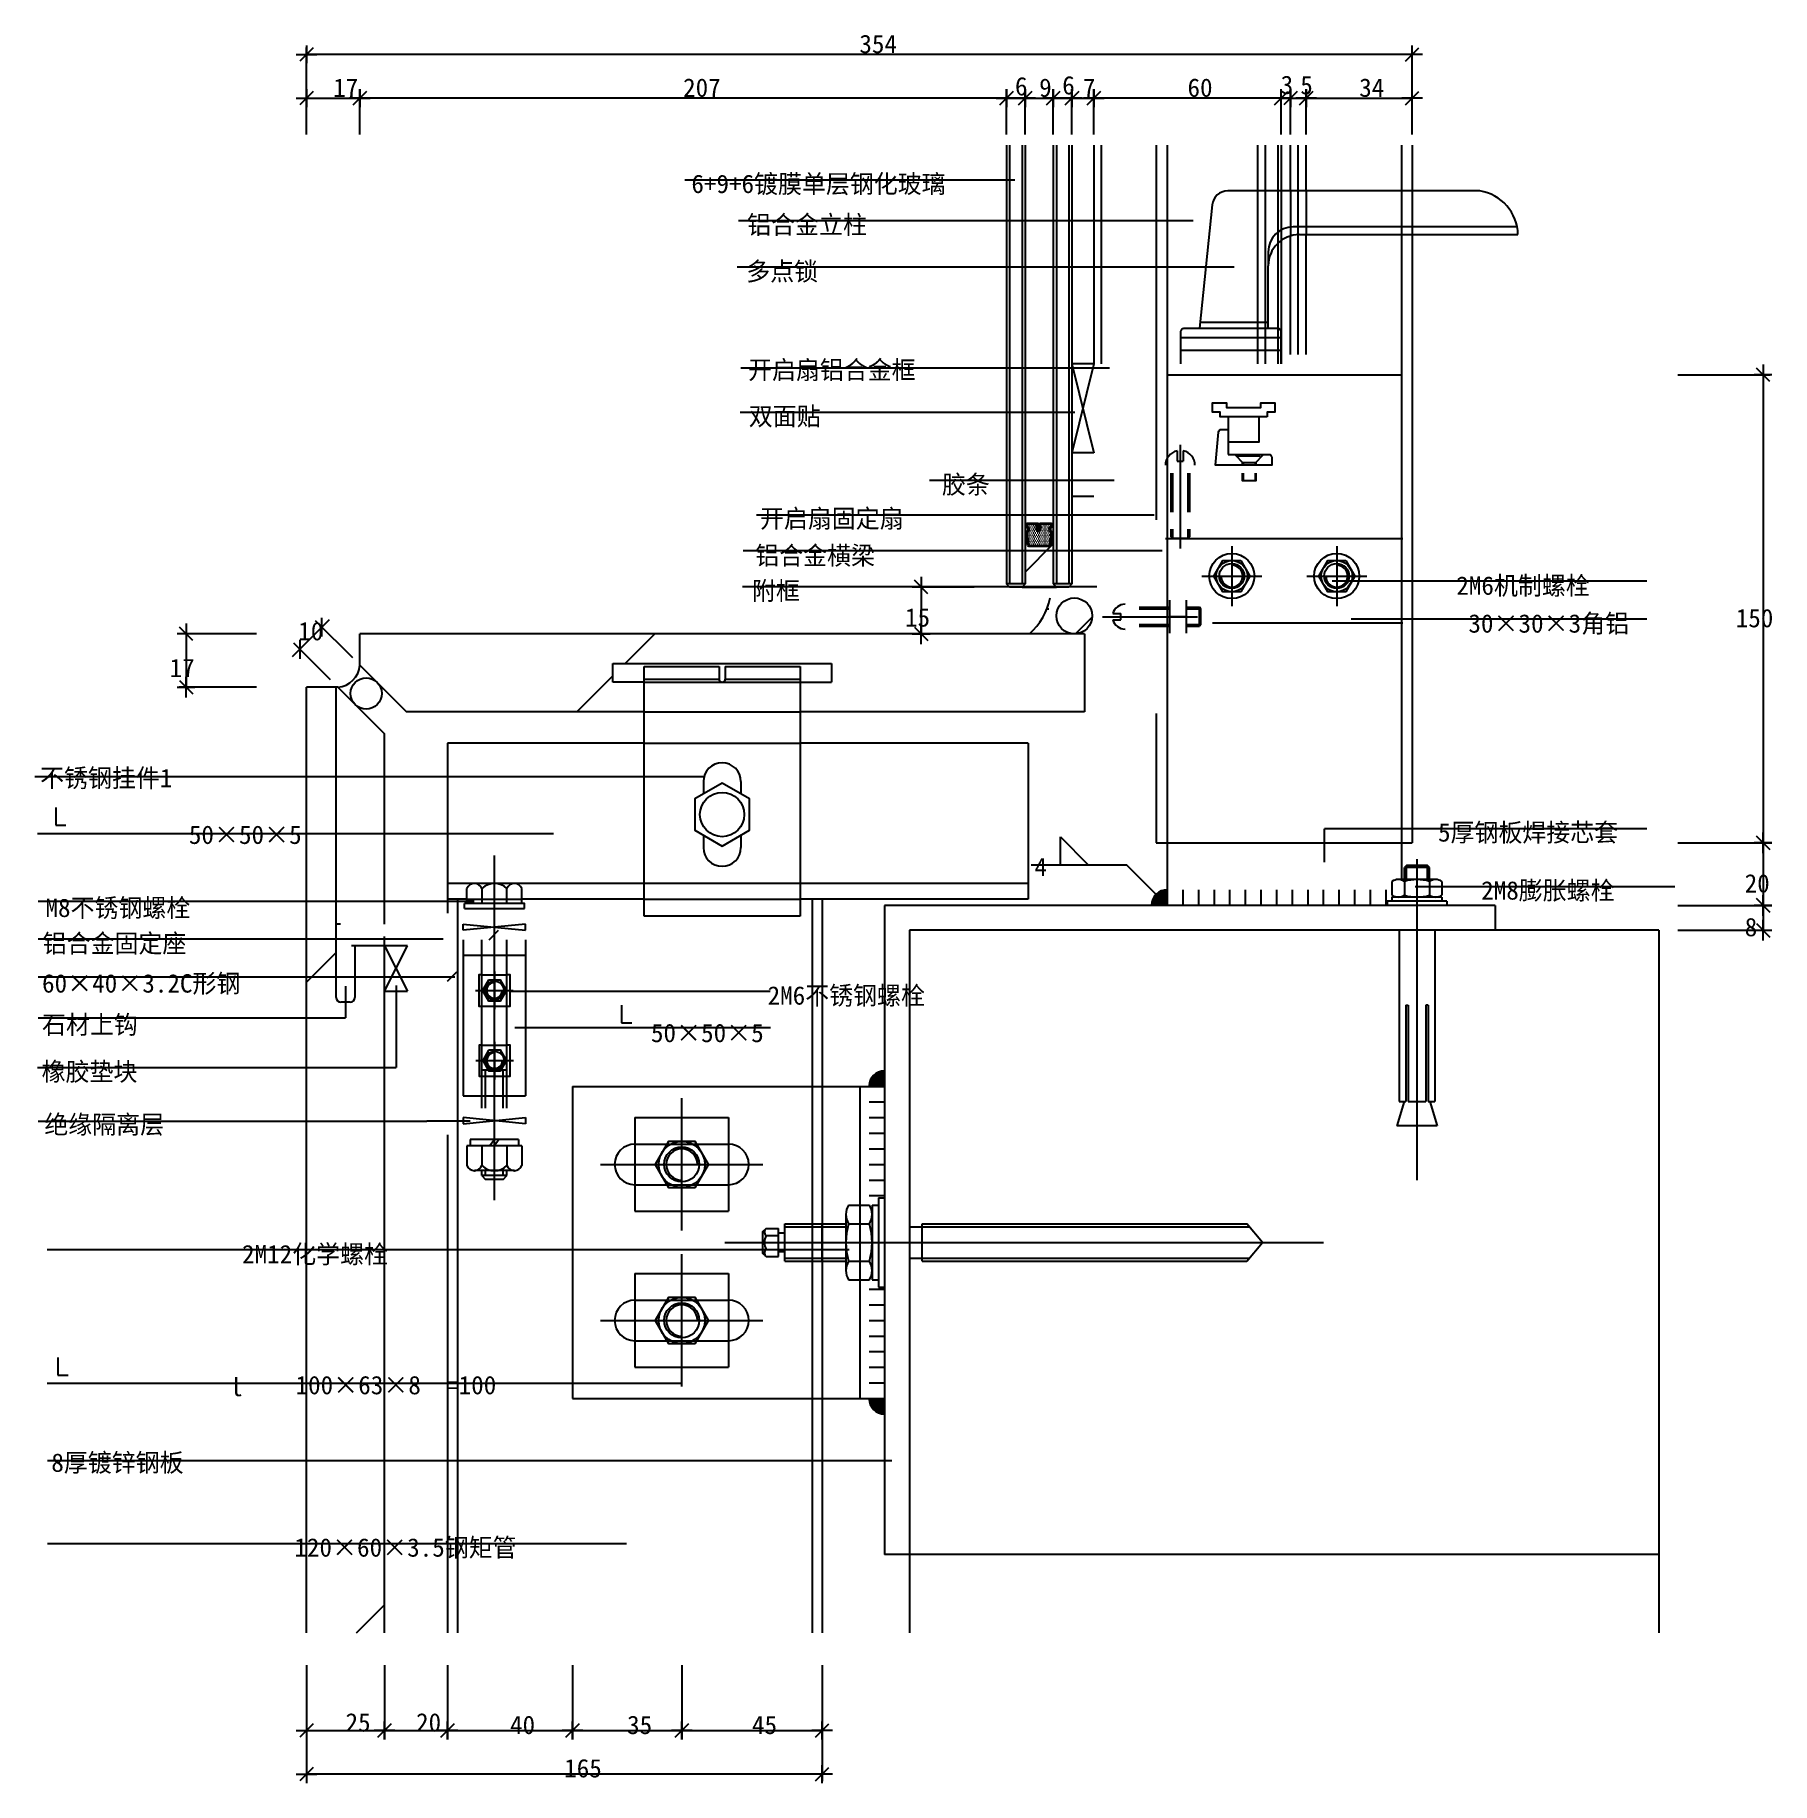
# Model space of a CAD drawing. Header units: metres. Extents: x 9247 to 9803, y 3464 to 4025.
import ezdxf

# ---------------------------------------------------------------- set-up
doc = ezdxf.new("R2010")
doc.units = ezdxf.units.M
for name, color, linetype in [('ASHADE', 1, 'Continuous'), ('图层1', 252, 'Continuous'), ('外形', 3, 'Continuous'), ('文字标注1', 4, 'Continuous'), ('轴线', 6, 'Continuous')]:
    doc.layers.add(name, color=color, linetype=linetype)
pattern_1 = [(45, (0, 0), (-112.2532, 112.2532), [])]
pattern_2 = [(45, (0, 0), (-22.45064, 22.45064), [])]

# ---------------------------------------------------------------- blocks, each defined once
blk = doc.blocks.new('_ArchTick')
for p, q in [((0.77, 0), (-0.77, 0)), ((0, -0.66), (0, 0.66))]:
    blk.add_line(p, q)
at = {"color": 0, "linetype": 'ByBlock'}
blk.add_lwpolyline([(-0.5, -0.5), (0.5, 0.5)], dxfattribs=at)

msp = doc.modelspace()

# ---------------------------------------------------------------- hatches: boundary and pattern name
at = {"layer": '图层1'}
h = msp.add_hatch(dxfattribs=at)
h.set_pattern_fill('ANSI37,_O', scale=10)
h.set_pattern_definition(pattern_2)
h.paths.add_polyline_path([(9651.41, 3916.11), (9648.86, 3918.66), (9646.11, 3918.66), (9646.11, 3914.46), (9644.71, 3914.46), (9644.71, 3915.96), (9641.11, 3915.96), (9641.11, 3909.36), (9644.71, 3909.36), (9644.71, 3910.86), (9646.11, 3910.86), (9646.11, 3906.66), (9648.86, 3906.66), (9651.41, 3909.2)])
h = msp.add_hatch(dxfattribs=at)
h.set_pattern_fill('ANSI31', scale=15)
h.paths.add_polyline_path([(9585.91, 3890.66), (9578.91, 3890.66), (9578.91, 3876.66), (9585.91, 3876.66)])
h = msp.add_hatch(dxfattribs=at)
h.set_pattern_fill('ANSI37,_O', scale=10)
h.set_pattern_definition(pattern_2)
h.paths.add_polyline_path([(9598.91, 3885.11), (9596.36, 3887.66), (9593.61, 3887.66), (9593.61, 3883.46), (9592.21, 3883.46), (9592.21, 3884.96), (9588.61, 3884.96), (9588.61, 3878.36), (9592.21, 3878.36), (9592.21, 3879.86), (9593.61, 3879.86), (9593.61, 3875.66), (9596.36, 3875.66), (9598.91, 3878.2)])
h = msp.add_hatch(dxfattribs=at)
h.set_pattern_fill('DOTS', scale=0.38)
h.paths.add_polyline_path([(9568.83, 3866.08), (9568.83, 3867.76), (9572.02, 3867.76, -0.41), (9572.39, 3867.38), (9572.39, 3867.21, 0.71), (9572.39, 3865.08), (9572.39, 3864.19), (9571.73, 3861.01), (9565.09, 3861.02), (9564.44, 3864.2), (9564.44, 3865.09, 0.71), (9564.44, 3867.22), (9564.44, 3867.39, -0.41), (9564.82, 3867.77), (9568.01, 3867.76), (9568, 3865.89, -0.2), (9567.93, 3866.08), (9567.93, 3867.61), (9567.56, 3867.61), (9567.55, 3866.08, 1)])
h = msp.add_hatch(dxfattribs=at)
h.set_pattern_fill('ANSI31', scale=12)
h.paths.add_polyline_path([(9571.73, 3860.63, 0.36), (9572.1, 3860.93), (9572.76, 3864.16), (9572.91, 3864.16), (9572.9, 3848.63), (9574.39, 3847.13), (9562.39, 3847.15), (9563.9, 3848.64), (9563.91, 3864.17), (9564.06, 3864.17), (9564.73, 3860.94, 0.36), (9565.09, 3860.64)])
h = msp.add_hatch(dxfattribs=at)
h.set_pattern_fill('AR-SAND')
h.paths.add_polyline_path([(9579.66, 3844.16), (9571.91, 3844.16, -0.17), (9565.25, 3832.66), (9573.91, 3832.66), (9577.91, 3832.66), (9579.66, 3832.66, -0.41), (9573.91, 3838.41, -0.41)])
h = msp.add_hatch(dxfattribs=at)
h.set_pattern_fill('ANSI37', scale=20)
h.paths.add_polyline_path([(9585.41, 3838.41, 1), (9573.91, 3838.41, 1)])
h = msp.add_hatch(dxfattribs=at)
h.set_pattern_fill('ANSI33,_O', scale=50)
h.set_pattern_definition(pattern_1)
h.paths.add_polyline_path([(9350.79, 3832.66), (9350.79, 3822.66), (9365.79, 3807.66), (9441.85, 3807.66), (9441.85, 3817.16), (9431.85, 3817.16), (9431.85, 3823.16), (9501.85, 3823.16), (9501.85, 3817.16), (9491.85, 3817.16), (9491.85, 3807.66), (9582.91, 3807.66), (9582.91, 3832.66)])
h = msp.add_hatch(dxfattribs=at)
h.set_pattern_fill('AR-SAND', scale=0.5)
h.paths.add_polyline_path([(9349.29, 3810.02, -0.2), (9347.82, 3813.56, -0.67), (9356.36, 3817.09), (9350.79, 3822.66, -0.37), (9343.72, 3815.58)])
h = msp.add_hatch(dxfattribs=at)
h.set_pattern_fill('ANSI33,_O', scale=50)
h.set_pattern_definition(pattern_1)
h.paths.add_polyline_path([(9343.22, 3815.58), (9333.72, 3815.58), (9333.72, 3786.93), (9343.22, 3786.93)])
h.paths.add_polyline_path([(9343.22, 3786.93), (9333.72, 3786.93), (9333.72, 3768.7), (9343.22, 3768.7)])
h.paths.add_polyline_path([(9343.22, 3768.7), (9333.72, 3768.7), (9333.72, 3746.99), (9343.22, 3746.99)])
h.paths.add_polyline_path([(9343.22, 3746.99), (9333.72, 3746.99), (9333.72, 3734.92), (9343.22, 3734.92)])
h.paths.add_polyline_path([(9343.22, 3734.92), (9333.72, 3734.92), (9333.72, 3722.81), (9343.22, 3722.81)])
h.paths.add_polyline_path([(9343.22, 3722.81), (9333.72, 3722.81), (9333.72, 3709.59), (9346.23, 3709.59), (9346.23, 3714.66), (9344.72, 3714.66, -0.41), (9343.22, 3716.16)])
h.paths.add_polyline_path([(9346.23, 3709.59), (9333.72, 3709.59), (9333.72, 3693.73), (9358.72, 3693.73), (9358.72, 3722.81), (9349.22, 3722.81), (9349.22, 3716.16, -0.41), (9347.72, 3714.66), (9346.23, 3714.66)])
h.paths.add_polyline_path([(9358.72, 3732.66), (9349.22, 3732.66), (9349.22, 3722.81), (9358.72, 3722.81)])
h.paths.add_polyline_path([(9358.72, 3676.51), (9358.72, 3693.73), (9333.72, 3693.73), (9333.72, 3676.51)])
h.paths.add_polyline_path([(9358.72, 3676.51), (9333.72, 3676.51), (9333.72, 3635.36), (9358.72, 3635.36)])
h.paths.add_polyline_path([(9333.72, 3635.36), (9333.72, 3592.52), (9358.72, 3592.52), (9358.72, 3635.36)])
h.paths.add_polyline_path([(9333.72, 3567.66), (9358.72, 3567.66), (9358.72, 3592.52), (9333.72, 3592.52)])
h.paths.add_polyline_path([(9333.72, 3541.17), (9358.72, 3541.17), (9358.72, 3567.66), (9333.72, 3567.66)])
h.paths.add_polyline_path([(9333.72, 3541.17), (9333.72, 3512.58), (9358.72, 3512.58), (9358.72, 3541.17)])
h = msp.add_hatch(dxfattribs=at)
h.set_pattern_fill('ANSI37', scale=20)
h.paths.add_polyline_path([(9357.82, 3813.56, 1), (9347.82, 3813.56, 1)])
h = msp.add_hatch(dxfattribs=at)
h.set_pattern_fill('SOLID')
h.paths.add_polyline_path([(9609.41, 3750.66, 0.41), (9604.41, 3745.66), (9609.41, 3745.66)])
h = msp.add_hatch(dxfattribs=at)
h.set_pattern_fill('AR-SAND')
h.paths.add_polyline_path([(9344.11, 3739.16, -0.41), (9344.61, 3739.66), (9343.22, 3739.66), (9343.22, 3716.16, 0.41), (9344.72, 3714.66), (9347.72, 3714.66, 0.41), (9349.22, 3716.16), (9349.22, 3732.66), (9348.11, 3732.66), (9348.11, 3720.98, -0.6), (9346.86, 3718.66), (9345.36, 3718.66, -0.6), (9344.11, 3720.98)])
h = msp.add_hatch(dxfattribs=at)
h.set_pattern_fill('ANSI31', scale=20)
h.paths.add_polyline_path([(9403.91, 3734.66, -0.41), (9405.91, 3732.66), (9405.91, 3727.66), (9408.91, 3727.66), (9408.91, 3732.66, 0.41), (9403.91, 3737.66), (9393.91, 3737.66), (9393.91, 3734.66)])
h.paths.add_polyline_path([(9383.91, 3737.66, 0.41), (9378.91, 3732.66), (9378.91, 3682.66, 0.41), (9383.91, 3677.66), (9393.91, 3677.66), (9393.91, 3680.66), (9383.91, 3680.66, -0.41), (9381.91, 3682.66), (9381.91, 3732.66, -0.41), (9383.91, 3734.66), (9393.91, 3734.66), (9393.91, 3737.66)])
h.paths.add_polyline_path([(9403.91, 3677.66, 0.41), (9408.91, 3682.66), (9408.91, 3687.66), (9405.91, 3687.66), (9405.91, 3682.66, -0.41), (9403.91, 3680.66), (9393.91, 3680.66), (9393.91, 3677.66)])
h = msp.add_hatch(dxfattribs=at)
h.set_pattern_fill('AR-CONC', scale=10)
h.paths.add_polyline_path([(9634.91, 3643.66), (9639.91, 3637.66), (9634.91, 3631.66), (9530.91, 3631.66), (9530.91, 3632.66), (9526.91, 3632.66), (9526.91, 3537.66), (9766.91, 3537.66), (9766.91, 3737.66), (9695.12, 3737.66), (9695.12, 3682.83), (9693.53, 3682.83), (9695.88, 3675.01), (9682.93, 3675.01), (9685.28, 3682.83), (9683.69, 3682.83), (9683.69, 3737.66), (9526.91, 3737.66), (9526.91, 3642.66), (9530.91, 3642.66), (9530.91, 3643.66)])
h = msp.add_hatch(dxfattribs=at)
h.set_pattern_fill('ANSI31', scale=250)
h.paths.add_polyline_path([(9683.69, 3737.66), (9526.91, 3737.66), (9526.91, 3642.66), (9530.91, 3642.66), (9530.91, 3643.66), (9634.91, 3643.66), (9639.91, 3637.66), (9634.91, 3631.66), (9530.91, 3631.66), (9530.91, 3632.66), (9526.91, 3632.66), (9526.91, 3537.66), (9766.91, 3537.66), (9766.91, 3737.66), (9695.12, 3737.66), (9695.12, 3682.83), (9693.53, 3682.83), (9695.88, 3675.01), (9682.93, 3675.01), (9685.28, 3682.83), (9683.69, 3682.83)])
h.paths.add_polyline_path([(9766.91, 3537.66), (9526.91, 3537.66), (9526.91, 3512.58), (9766.91, 3512.58)])
h = msp.add_hatch(dxfattribs=at)
h.set_pattern_fill('SOLID')
h.paths.add_polyline_path([(9518.91, 3692.66, 0.41), (9513.91, 3687.66), (9518.91, 3687.66)])
h = msp.add_hatch(dxfattribs=at)
h.set_pattern_fill('SOLID')
h.paths.add_polyline_path([(9518.91, 3582.66, -0.41), (9513.91, 3587.66), (9518.91, 3587.66)])

# ---------------------------------------------------------------- linework, layer by layer
for p, q in [((9333.72, 3992.64), (9333.72, 4020.55)), ((9687.91, 4018.3), (9333.72, 4018.3)), ((9687.91, 3992.64), (9687.91, 4020.55)), ((9333.72, 3992.64), (9333.72, 4006.55)), ((9350.79, 3992.64), (9350.79, 4006.55)), ((9350.79, 3992.64), (9350.79, 4006.55)), ((9557.91, 3992.64), (9557.91, 4006.55)), ((9557.91, 3992.64), (9557.91, 4006.55)), ((9563.91, 3992.64), (9563.91, 4006.55)), ((9563.91, 3992.64), (9563.91, 4006.55)), ((9572.91, 3992.64), (9572.91, 4006.55)), ((9572.91, 3992.64), (9572.91, 4006.55)), ((9578.91, 3992.64), (9578.91, 4006.55)), ((9578.91, 3992.64), (9578.91, 4006.55)), ((9585.91, 3992.64), (9585.91, 4006.55)), ((9585.91, 3992.64), (9585.91, 4006.55)), ((9645.91, 3992.64), (9645.91, 4006.55)), ((9645.91, 3992.64), (9645.91, 4006.55)), ((9648.91, 3992.64), (9648.91, 4006.55)), ((9648.91, 3992.64), (9648.91, 4006.55)), ((9653.91, 3992.64), (9653.91, 4006.55)), ((9653.91, 3992.64), (9653.91, 4006.55)), ((9687.91, 3992.64), (9687.91, 4006.55)), ((9333.72, 4004.3), (9350.79, 4004.3)), ((9557.91, 4004.3), (9350.79, 4004.3)), ((9557.91, 4004.3), (9563.91, 4004.3)), ((9563.91, 4004.3), (9572.91, 4004.3)), ((9572.91, 4004.3), (9578.91, 4004.3)), ((9578.91, 4004.3), (9585.91, 4004.3)), ((9645.91, 4004.3), (9585.91, 4004.3)), ((9645.91, 4004.3), (9643.66, 4004.3)), ((9645.91, 4004.3), (9648.91, 4004.3)), ((9648.91, 4004.3), (9653.91, 4004.3)), ((9648.91, 4004.3), (9651.16, 4004.3)), ((9653.91, 4004.3), (9687.91, 4004.3)), ((9558.91, 3989.2), (9558.91, 3848.66)), ((9562.91, 3989.2), (9562.91, 3848.66)), ((9573.91, 3989.2), (9573.91, 3848.66)), ((9577.91, 3989.2), (9577.91, 3848.66)), ((9585.91, 3989.2), (9585.91, 3919.16)), ((9645.91, 3989.2), (9645.91, 3974.57)), ((9648.91, 3974.57), (9648.91, 3989.2)), ((9648.91, 3922.16), (9648.91, 3960.15)), ((9721.51, 3963.07), (9649.77, 3963.07)), ((9645.91, 3958.67), (9645.91, 3919.16)), ((9613.77, 3927.57), (9645.77, 3927.57)), ((9613.77, 3923.57), (9645.77, 3923.57)), ((9585.91, 3919.16), (9578.91, 3919.16)), ((9773.01, 3915.66), (9802.54, 3915.66)), ((9800.29, 3915.66), (9800.29, 3765.66)), ((9585.91, 3890.66), (9578.91, 3890.66)), ((9612.57, 3891.29), (9612.57, 3888)), ((9612.57, 3888), (9614.57, 3888)), ((9614.57, 3891.29), (9614.57, 3888)), ((9631.46, 3889.66), (9635.66, 3889.66)), ((9633.56, 3887.56), (9637.76, 3887.56)), ((9633.77, 3887.56), (9633.77, 3886.66)), ((9634.95, 3889.66), (9639.15, 3889.66)), ((9637.55, 3887.56), (9637.55, 3886.66)), ((9610.57, 3884.16), (9610.57, 3871.66)), ((9611.07, 3884.16), (9611.07, 3871.66)), ((9616.07, 3884.16), (9616.07, 3871.66)), ((9616.57, 3884.16), (9616.57, 3871.66)), ((9633.77, 3884.16), (9633.77, 3881.72)), ((9637.55, 3884.16), (9637.55, 3881.72)), ((9585.91, 3876.66), (9578.91, 3876.66)), ((9610.57, 3866.16), (9610.57, 3863.79)), ((9611.07, 3866.16), (9611.07, 3863.29)), ((9616.07, 3866.16), (9616.07, 3863.29)), ((9616.57, 3866.16), (9616.57, 3863.79)), ((9608.91, 3863.16), (9684.91, 3863.16)), ((9610.57, 3863.79), (9611.07, 3863.29)), ((9611.07, 3863.29), (9616.07, 3863.29)), ((9616.57, 3863.79), (9616.07, 3863.29)), ((9563.91, 3848.66), (9557.91, 3848.66)), ((9578.91, 3848.66), (9572.91, 3848.66)), ((9547.61, 3847.66), (9528.36, 3847.66)), ((9530.61, 3847.66), (9530.61, 3832.66)), ((9562.91, 3847.66), (9573.91, 3847.66)), ((9610.1, 3843.46, 2.48), (9610.1, 3832.86, 40)), ((9615.52, 3843.46, 2.48), (9615.52, 3832.86, 40)), ((9592.03, 3839.16), (9594.54, 3839.16)), ((9592.03, 3837.16), (9594.54, 3837.16)), ((9594.54, 3837.16), (9594.54, 3839.16)), ((9600.4, 3841.16, -4.87), (9610.1, 3841.16, 42.48)), ((9600.4, 3840.66, -4.87), (9610.1, 3840.66, 42.48)), ((9615.52, 3838.16, 21.24), (9610.1, 3838.16, 21.24)), ((9615.52, 3841.16, 42.48), (9619.71, 3841.16)), ((9615.52, 3840.66, 42.48), (9619.71, 3840.66)), ((9619.71, 3835.16), (9619.71, 3841.16)), ((9620.21, 3840.66), (9619.71, 3841.16)), ((9620.21, 3835.66), (9620.21, 3840.66)), ((9317.72, 3832.66), (9292.9, 3832.66)), ((9295.15, 3832.66), (9295.15, 3815.58)), ((9331.58, 3827.73), (9338.65, 3834.8)), ((9348.51, 3824.94), (9337.06, 3836.39)), ((9547.61, 3832.66), (9528.36, 3832.66)), ((9600.4, 3835.66, -4.87), (9610.1, 3835.66, 42.48)), ((9600.4, 3835.16, -4.87), (9610.1, 3835.16, 42.48)), ((9615.52, 3835.66, 42.48), (9619.71, 3835.66)), ((9615.52, 3835.16, 42.48), (9619.71, 3835.16)), ((9620.21, 3835.66), (9619.71, 3835.16)), ((9623.91, 3836.16), (9684.91, 3836.16)), ((9341.44, 3817.87), (9329.99, 3829.32)), ((9431.85, 3823.16), (9501.85, 3823.16)), ((9431.85, 3817.16), (9431.85, 3823.16)), ((9441.85, 3742.16), (9441.85, 3822.16)), ((9441.85, 3822.16), (9465.85, 3822.16)), ((9465.85, 3822.16), (9465.85, 3818.16)), ((9467.85, 3822.16), (9491.85, 3822.16)), ((9467.85, 3822.16), (9467.85, 3818.16)), ((9491.85, 3822.16), (9491.85, 3742.16)), ((9501.85, 3823.16), (9501.85, 3817.16)), ((9317.72, 3815.58), (9292.9, 3815.58)), ((9343.22, 3716.16), (9343.22, 3815.58)), ((9441.85, 3817.16), (9431.85, 3817.16)), ((9467.85, 3818.16), (9491.85, 3818.16)), ((9491.85, 3817.16), (9501.85, 3817.16)), ((9460.85, 3785.33), (9460.85, 3781.39)), ((9472.85, 3785.33), (9472.85, 3781.39)), ((9253.38, 3776.97), (9253.38, 3771.34)), ((9253.38, 3771.34), (9256.62, 3771.34)), ((9460.85, 3768.12), (9460.85, 3764.18)), ((9472.85, 3768.12), (9472.85, 3764.18)), ((9773.01, 3765.66), (9802.54, 3765.66)), ((9773.01, 3765.66), (9802.54, 3765.66)), ((9800.29, 3765.66), (9800.29, 3745.66)), ((9686.07, 3758.44), (9685.41, 3757.77)), ((9692.74, 3758.44), (9686.07, 3758.44)), ((9693.41, 3757.77), (9692.74, 3758.44)), ((9681.41, 3753.35), (9681.41, 3748.9)), ((9695.4, 3753.92), (9683.41, 3753.92)), ((9685.41, 3753.92), (9685.41, 3757.77)), ((9693.41, 3757.77), (9685.41, 3757.77)), ((9685.41, 3753.35), (9685.41, 3748.9)), ((9686.07, 3753.92), (9686.07, 3757.77)), ((9692.74, 3753.92), (9692.74, 3757.77)), ((9693.4, 3753.35), (9693.4, 3748.9)), ((9693.41, 3753.92), (9693.41, 3757.77)), ((9697.4, 3753.35), (9697.4, 3748.9)), ((9385.11, 3746.26), (9385.11, 3751.06)), ((9400.31, 3752.66), (9387.51, 3752.66)), ((9402.71, 3746.26), (9402.71, 3751.06)), ((9697.4, 3748.32), (9681.41, 3748.32)), ((9681.41, 3748.32), (9681.41, 3746.99)), ((9697.4, 3748.32), (9697.4, 3746.99)), ((9384.31, 3744.66), (9384.31, 3746.26)), ((9384.31, 3744.66), (9403.51, 3744.66)), ((9491.85, 3742.16), (9441.85, 3742.16)), ((9698.95, 3746.99), (9679.87, 3746.99)), ((9679.87, 3746.99), (9679.87, 3745.66)), ((9698.95, 3745.66), (9679.87, 3745.66)), ((9698.95, 3746.99), (9698.95, 3745.66)), ((9773.01, 3745.66), (9802.54, 3745.66)), ((9773.01, 3745.66), (9802.54, 3745.66)), ((9800.29, 3745.66), (9800.29, 3737.66)), ((9383.91, 3739.66), (9403.91, 3737.66)), ((9403.91, 3739.66), (9383.91, 3737.66)), ((9383.91, 3737.66), (9383.91, 3739.66)), ((9403.91, 3737.66), (9403.91, 3739.66)), ((9683.69, 3737.66), (9683.69, 3682.83)), ((9695.12, 3737.66), (9695.12, 3682.83)), ((9773.01, 3737.66), (9802.54, 3737.66)), ((9358.72, 3732.66), (9349.22, 3732.66)), ((9349.22, 3732.66), (9349.22, 3716.16)), ((9358.72, 3732.66), (9366.11, 3718.16)), ((9358.72, 3718.16), (9366.11, 3732.66)), ((9366.11, 3732.66), (9358.72, 3732.66)), ((9383.91, 3734.66), (9383.91, 3684.66)), ((9389.89, 3680.66), (9389.89, 3734.66)), ((9397.89, 3680.66), (9397.89, 3734.66)), ((9403.91, 3734.66), (9403.91, 3684.66)), ((9383.91, 3729.66), (9389.89, 3729.66)), ((9397.89, 3729.66), (9403.91, 3729.66)), ((9347.72, 3714.66), (9344.72, 3714.66)), ((9358.72, 3718.16), (9366.11, 3718.16)), ((9434.65, 3713.68), (9434.65, 3708.05)), ((9685.85, 3713.72), (9685.85, 3682.83)), ((9685.85, 3713.72), (9686.55, 3713.72)), ((9686.55, 3713.72), (9686.55, 3682.83)), ((9692.26, 3713.72), (9692.26, 3682.83)), ((9692.96, 3713.72), (9692.26, 3713.72)), ((9692.96, 3713.72), (9692.96, 3682.83)), ((9434.65, 3708.05), (9437.89, 3708.05)), ((9389.89, 3692.92), (9397.89, 3692.92)), ((9391.09, 3680.66), (9391.09, 3692.92)), ((9396.69, 3680.66), (9396.69, 3692.92)), ((9383.91, 3684.66), (9389.89, 3684.66)), ((9397.89, 3684.66), (9403.91, 3684.66)), ((9685.28, 3682.83), (9682.93, 3675.01)), ((9683.69, 3682.83), (9685.85, 3682.83)), ((9686.55, 3682.83), (9692.26, 3682.83)), ((9692.96, 3682.83), (9695.12, 3682.83)), ((9693.53, 3682.83), (9695.88, 3675.01)), ((9403.91, 3675.66), (9383.91, 3677.66)), ((9383.91, 3675.66), (9403.91, 3677.66)), ((9383.91, 3677.66), (9383.91, 3675.66)), ((9403.91, 3677.66), (9403.91, 3675.66)), ((9695.88, 3675.01), (9682.93, 3675.01)), ((9401.61, 3670.66), (9386.17, 3670.66)), ((9386.17, 3670.66), (9386.17, 3668.66)), ((9393.91, 3670.66), (9392.49, 3668.66)), ((9395.32, 3670.66), (9393.9, 3668.66)), ((9401.61, 3670.66), (9401.61, 3668.66)), ((9402.69, 3668.66), (9385.09, 3668.66)), ((9385.09, 3668.66), (9385.09, 3662.26)), ((9401.61, 3668.66), (9386.17, 3668.66)), ((9389.89, 3668.66), (9389.89, 3662.26)), ((9397.89, 3668.66), (9397.89, 3662.26)), ((9402.69, 3668.66), (9402.69, 3662.26)), ((9400.29, 3660.66), (9387.49, 3660.66)), ((9389.89, 3659.06), (9389.89, 3660.66)), ((9397.89, 3659.06), (9389.89, 3659.06)), ((9389.89, 3659.06), (9391.09, 3657.86)), ((9391.09, 3659.06), (9391.09, 3660.66)), ((9396.69, 3657.86), (9391.09, 3657.86)), ((9396.69, 3659.06), (9396.69, 3660.66)), ((9396.69, 3657.86), (9397.89, 3659.06)), ((9397.89, 3659.06), (9397.89, 3660.66)), ((9516.91, 3651.97), (9518.91, 3651.97)), ((9516.91, 3651.97), (9516.91, 3623.35)), ((9518.91, 3651.97), (9518.91, 3623.35)), ((9506.51, 3646.65), (9506.51, 3628.66)), ((9507.37, 3649.64), (9514.04, 3649.64)), ((9514.91, 3649.64), (9514.91, 3625.67)), ((9514.91, 3649.64), (9516.91, 3649.64)), ((9479.91, 3641.16), (9480.91, 3642.16)), ((9479.91, 3634.16), (9479.91, 3641.16)), ((9480.91, 3642.16), (9484.91, 3642.16)), ((9484.91, 3633.16), (9484.91, 3642.16)), ((9486.91, 3643.66), (9506.51, 3643.66)), ((9486.91, 3631.66), (9486.91, 3643.66)), ((9486.91, 3642.66), (9506.51, 3642.66)), ((9507.37, 3643.65), (9514.04, 3643.65)), ((9526.91, 3642.66), (9635.74, 3642.66)), ((9530.91, 3643.66), (9634.91, 3643.66)), ((9530.91, 3631.66), (9530.91, 3643.66)), ((9639.91, 3637.66), (9634.91, 3643.66)), ((9480.91, 3639.91), (9484.91, 3639.91)), ((9480.91, 3635.41), (9484.91, 3635.41)), ((9486.91, 3640.66), (9484.91, 3640.66)), ((9634.91, 3631.66), (9639.91, 3637.66)), ((9480.91, 3633.16), (9479.91, 3634.16)), ((9480.91, 3633.16), (9484.91, 3633.16)), ((9486.91, 3634.66), (9484.91, 3634.66)), ((9486.91, 3632.66), (9506.51, 3632.66)), ((9486.91, 3631.66), (9506.51, 3631.66)), ((9507.37, 3631.66), (9514.04, 3631.66)), ((9526.91, 3632.66), (9635.74, 3632.66)), ((9530.91, 3631.66), (9634.91, 3631.66)), ((9507.37, 3625.67), (9514.04, 3625.67)), ((9514.91, 3625.67), (9516.91, 3625.67)), ((9516.91, 3623.35), (9518.91, 3623.35)), ((9254.1, 3600.75), (9254.1, 3595.13)), ((9254.1, 3595.13), (9257.34, 3595.13)), ((9333.72, 3502.16), (9333.72, 3465.03)), ((9333.72, 3502.16), (9333.72, 3479.03)), ((9358.72, 3502.16), (9358.72, 3479.03)), ((9358.72, 3502.16), (9358.72, 3479.03)), ((9378.91, 3502.16), (9378.91, 3479.03)), ((9378.91, 3502.16), (9378.91, 3479.03)), ((9418.91, 3502.16), (9418.91, 3479.03)), ((9418.91, 3502.16), (9418.91, 3479.03)), ((9453.91, 3502.16), (9453.91, 3479.03)), ((9453.91, 3502.16), (9453.91, 3479.03)), ((9498.91, 3502.16), (9498.91, 3465.03)), ((9498.91, 3502.16), (9498.91, 3479.03)), ((9333.72, 3481.28), (9358.72, 3481.28)), ((9358.72, 3481.28), (9378.91, 3481.28)), ((9378.91, 3481.28), (9418.91, 3481.28)), ((9418.91, 3481.28), (9453.91, 3481.28)), ((9453.91, 3481.28), (9498.91, 3481.28)), ((9498.91, 3467.28), (9333.72, 3467.28))]:
    msp.add_line(p, q)
for points in [[(9641.41, 3902.16), (9626.41, 3902.16), (9626.41, 3903.66), (9623.91, 3903.66), (9623.91, 3906.66), (9628.41, 3906.66), (9628.41, 3905.16), (9639.41, 3905.16), (9639.41, 3906.66), (9643.91, 3906.66), (9643.91, 3903.66), (9641.41, 3903.66)], [(9466.85, 3764.66), (9475.59, 3769.71), (9475.59, 3779.8), (9466.85, 3784.85), (9458.11, 3779.8), (9458.11, 3769.71)]]:
    msp.add_lwpolyline(points, close=True)
for points in [[(9628.91, 3902.16), (9628.91, 3894.16), (9638.91, 3894.16), (9638.91, 3902.16)], [(9633.56, 3886.66), (9633.56, 3887.56), (9631.46, 3889.66), (9631.46, 3890.16), (9639.86, 3890.16), (9639.86, 3889.66), (9637.76, 3887.56), (9637.76, 3886.66)], [(9637.76, 3884.16), (9637.76, 3883.56), (9637.76, 3881.72), (9633.56, 3881.72), (9633.56, 3883.66), (9633.56, 3884.16)], [(9403.51, 3744.66), (9403.51, 3746.26), (9384.31, 3746.26)], [(9389.89, 3723.41), (9388.91, 3723.41), (9388.91, 3713.41), (9389.89, 3713.41)], [(9397.89, 3713.41), (9398.91, 3713.41), (9398.91, 3723.41), (9397.89, 3723.41)], [(9389.95, 3700.91), (9388.97, 3700.91), (9388.97, 3690.91), (9389.95, 3690.91)], [(9397.95, 3690.91), (9398.97, 3690.91), (9398.97, 3700.91), (9397.95, 3700.91)]]:
    msp.add_lwpolyline(points)
for points in [[(9628.91, 3890.16), (9641.91, 3890.16, -0.41), (9642.91, 3889.16), (9642.91, 3886.66), (9633.81, 3886.66), (9624.91, 3886.66), (9625.83, 3897.24, -0.39), (9626.82, 3898.16), (9628.91, 3898.16)], [(9564.06, 3864.17), (9564.07, 3865.24, -0.36), (9564.22, 3865.42, 0.82), (9564.22, 3866.89, -0.36), (9564.07, 3867.07), (9564.07, 3867.39, -0.41), (9564.82, 3868.14), (9568.01, 3868.14, -0.41), (9568.38, 3867.76), (9568.38, 3865.89), (9568, 3865.89), (9568.01, 3867.76), (9564.82, 3867.77, 0.41), (9564.44, 3867.39), (9564.44, 3867.22, -0.71), (9564.44, 3865.09), (9564.44, 3864.2), (9565.09, 3861.02), (9571.73, 3861.01), (9572.39, 3864.19), (9572.39, 3865.08, -0.71), (9572.39, 3867.21), (9572.39, 3867.38, 0.41), (9572.02, 3867.76), (9568.83, 3867.76), (9568.83, 3866.08, -1), (9567.55, 3866.08), (9567.56, 3867.61), (9567.93, 3867.61), (9567.93, 3866.08, 1), (9568.45, 3866.08), (9568.46, 3867.76, -0.41), (9568.83, 3868.14), (9572.02, 3868.13, -0.41), (9572.77, 3867.38), (9572.77, 3867.06, -0.36), (9572.62, 3866.88, 0.82), (9572.62, 3865.41, -0.36), (9572.77, 3865.23), (9572.76, 3864.16), (9572.1, 3860.93, -0.36), (9571.73, 3860.63), (9565.09, 3860.64, -0.36), (9564.73, 3860.94)]]:
    msp.add_lwpolyline(points, format="xyb", close=True)
for points in [[(9397.91, 3746.26), (9397.91, 3751.06, 0.4), (9389.91, 3751.06), (9389.91, 3746.26)], [(9385.09, 3662.26, 0.67), (9389.89, 3662.26, 0.4), (9397.89, 3662.26, 0.67), (9402.69, 3662.26)]]:
    msp.add_lwpolyline(points, format="xyb")
for centre, radius in [((9630.11, 3851.16), 5), ((9630.11, 3851.16), 4), ((9663.71, 3851.16), 5), ((9663.71, 3851.16), 4), ((9579.66, 3838.41), 5.75), ((9352.82, 3813.56), 5), ((9466.85, 3774.76), 7.1), ((9453.91, 3662.66), 7.39), ((9453.91, 3612.66), 7.39)]:
    msp.add_circle(centre, radius)
for centre, radius, start, end in [((9649.77, 3955.07), 8, 90, 180), ((9613.57, 3886.66), 4.74, 102.17, 180), ((9613.57, 3886.66), 4.74, 0, 77.83), ((9551.65, 3848.2), 20.66, 311.18, 348.7), ((9595.9, 3838.16), 4, 90, 165.52), ((9595.9, 3838.16), 4, 194.48, 270), ((9343.19, 3823.19), 7.63, 274.02, 355.98), ((9466.85, 3818.16), 1, 180, 0), ((9466.85, 3785.33), 6, 0, 180), ((9466.85, 3764.18), 6, 180, 0), ((9683.41, 3750.17), 3.76, 57.86, 122.14), ((9689.41, 3739.76), 14.16, 73.61, 106.39), ((9685.41, 3753.35), 0, 205.73, 270), ((9695.4, 3750.17), 3.76, 57.86, 122.14), ((9387.51, 3750.06), 2.6, 22.62, 157.38), ((9400.31, 3750.06), 2.6, 22.62, 157.38), ((9609.41, 3745.66), 5, 90, 180), ((9683.41, 3752.08), 3.76, 237.86, 302.14), ((9689.41, 3762.48), 14.16, 253.61, 286.39), ((9695.4, 3752.08), 3.76, 237.86, 302.14), ((9344.72, 3716.16), 1.5, 180, 270), ((9347.72, 3716.16), 1.5, 270, 0), ((9518.91, 3687.66), 5, 90, 180), ((9438.91, 3662.66), 6.5, 90, 270), ((9468.91, 3662.66), 6.5, 270, 90), ((9512.14, 3646.65), 5.63, 147.86, 212.14), ((9509.27, 3646.65), 5.63, 327.86, 32.14), ((9481.92, 3641.03), 1.52, 132.07, 227.93), ((9527.75, 3637.66), 21.24, 163.61, 196.39), ((9493.66, 3637.66), 21.24, 343.61, 16.39), ((9481.92, 3634.28), 1.52, 132.07, 227.93), ((9485.72, 3637.66), 5.31, 154.94, 205.06), ((9512.14, 3628.66), 5.63, 147.86, 212.14), ((9507.37, 3631.66), 0, 295.73, 0), ((9509.27, 3628.66), 5.63, 327.86, 32.14), ((9438.91, 3612.66), 6.5, 90, 270), ((9468.91, 3612.66), 6.5, 270, 90), ((9518.91, 3587.66), 5, 180, 270)]:
    msp.add_arc(centre, radius, start, end)
at = {"layer": 'ASHADE'}
for p, q in [((9454.88, 3978.16), (9560.63, 3978.16)), ((9472.11, 3965.08), (9617.78, 3965.08)), ((9630.9, 3950.19), (9471.67, 3950.19)), ((9472.87, 3917.91), (9590.91, 3917.91)), ((9472.61, 3903.72), (9579.83, 3903.72)), ((9533.24, 3881.91), (9592.43, 3881.91)), ((9477.88, 3870.74), (9605.24, 3870.74)), ((9473.61, 3859.32), (9607.76, 3859.32)), ((9763.07, 3849.49), (9662.28, 3849.49)), ((9473.38, 3847.8), (9586.88, 3847.8)), ((9763.07, 3837.37), (9668.29, 3837.37)), ((9246.74, 3786.93), (9461.08, 3786.93)), ((9763.07, 3770.19), (9659.84, 3770.19)), ((9659.84, 3759.46), (9659.84, 3770.19)), ((9247.56, 3768.7), (9412.8, 3768.7)), ((9575.19, 3767.62), (9584.11, 3758.69)), ((9575.19, 3758.69), (9575.19, 3767.62)), ((9565.81, 3758.69), (9596.37, 3758.69)), ((9605.87, 3749.19), (9596.37, 3758.69)), ((9772.05, 3751.59), (9688.8, 3751.59)), ((9247.78, 3746.99), (9387.38, 3746.99)), ((9247.78, 3734.92), (9377.5, 3734.92)), ((9247.78, 3722.81), (9381.28, 3722.81)), ((9346.23, 3719.82), (9346.23, 3709.59)), ((9362.43, 3720), (9362.43, 3693.73)), ((9482.23, 3718.1), (9398.97, 3718.1)), ((9247.78, 3709.59), (9346.23, 3709.59)), ((9482.35, 3706.38), (9400.5, 3706.38)), ((9247.59, 3693.73), (9362.43, 3693.73)), ((9247.78, 3676.51), (9372.21, 3676.51)), ((9386.11, 3676.51), (9372.21, 3676.51)), ((9250.68, 3635.36), (9507.59, 3635.36)), ((9250.68, 3592.52), (9453.61, 3592.52)), ((9521.17, 3567.66), (9250.79, 3567.66)), ((9250.79, 3541.17), (9436.25, 3541.17))]:
    msp.add_line(p, q, dxfattribs=at)
for centre, radius, start, end in [((9630.11, 3851.16), 3.5, 180, 90), ((9663.71, 3851.16), 3.5, 180, 90), ((9453.91, 3662.66), 5, 0, 270), ((9453.91, 3612.66), 5, 0, 270)]:
    msp.add_arc(centre, radius, start, end, dxfattribs=at)
at = {"layer": '图层1'}
for p, q in [((9588.41, 3919.16), (9588.41, 3989.2)), ((9605.91, 3989.2), (9605.91, 3869.16)), ((9609.41, 3989.2), (9609.41, 3765.66)), ((9638.41, 3919.16), (9638.41, 3989.2)), ((9640.91, 3919.16), (9640.91, 3989.2)), ((9644.91, 3919.16), (9644.91, 3989.2)), ((9651.41, 3922.16), (9651.41, 3989.2)), ((9684.41, 3989.2), (9684.41, 3765.66)), ((9645.91, 3974.57), (9645.91, 3958.67)), ((9648.91, 3974.57), (9648.91, 3960.15)), ((9653.91, 3974.57), (9653.91, 3960.57)), ((9687.91, 3974.57), (9687.91, 3960.57)), ((9578.91, 3919.16), (9585.91, 3890.66)), ((9585.91, 3919.16), (9578.91, 3890.66)), ((9609.41, 3915.66), (9684.41, 3915.66)), ((9441.85, 3818.16), (9465.85, 3818.16)), ((9441.85, 3817.16), (9491.85, 3817.16)), ((9441.85, 3807.66), (9491.85, 3807.66)), ((9441.85, 3797.66), (9491.85, 3797.66)), ((9564.83, 3752.66), (9378.91, 3752.66)), ((9382.11, 3747.66), (9382.11, 3512.58)), ((9382.11, 3747.66), (9382.11, 3512.58)), ((9385.11, 3747.66), (9402.71, 3747.66)), ((9441.85, 3747.66), (9491.85, 3747.66)), ((9495.71, 3747.66), (9495.71, 3512.58)), ((9614.41, 3750.66), (9614.41, 3745.66)), ((9619.41, 3750.66), (9619.41, 3745.66)), ((9624.41, 3750.66), (9624.41, 3745.66)), ((9629.41, 3750.66), (9629.41, 3745.66)), ((9634.41, 3750.66), (9634.41, 3745.66)), ((9639.41, 3750.66), (9639.41, 3745.66)), ((9644.41, 3750.66), (9644.41, 3745.66)), ((9649.41, 3750.66), (9649.41, 3745.66)), ((9654.41, 3750.66), (9654.41, 3745.66)), ((9659.41, 3750.66), (9659.41, 3745.66)), ((9664.41, 3750.66), (9664.41, 3745.66)), ((9669.41, 3750.66), (9669.41, 3745.66)), ((9674.41, 3750.66), (9674.41, 3745.66)), ((9679.41, 3750.66), (9679.41, 3745.66)), ((9344.61, 3739.66), (9343.22, 3739.66)), ((9349.22, 3732.66), (9348.11, 3732.66)), ((9389.89, 3729.66), (9397.89, 3729.66)), ((9389.89, 3723.41), (9397.89, 3723.41)), ((9389.89, 3713.41), (9397.89, 3713.41)), ((9389.95, 3700.91), (9397.95, 3700.91)), ((9389.95, 3690.91), (9397.95, 3690.91)), ((9498.91, 3687.66), (9498.91, 3587.66)), ((9389.89, 3684.66), (9397.89, 3684.66)), ((9513.91, 3682.66), (9518.91, 3682.66)), ((9513.91, 3677.66), (9518.91, 3677.66)), ((9438.91, 3669.16), (9468.91, 3669.16)), ((9513.91, 3672.66), (9518.91, 3672.66)), ((9513.91, 3667.66), (9518.91, 3667.66)), ((9513.91, 3662.66), (9518.91, 3662.66)), ((9513.91, 3657.66), (9518.91, 3657.66)), ((9438.91, 3656.16), (9468.91, 3656.16)), ((9513.91, 3652.66), (9518.91, 3652.66)), ((9510.91, 3649.64), (9510.91, 3625.67)), ((9498.91, 3631.66), (9498.91, 3643.66)), ((9438.91, 3619.16), (9468.91, 3619.16)), ((9513.91, 3622.66), (9518.91, 3622.66)), ((9513.91, 3617.66), (9518.91, 3617.66)), ((9513.91, 3612.66), (9518.91, 3612.66)), ((9513.91, 3607.66), (9518.91, 3607.66)), ((9438.91, 3606.16), (9468.91, 3606.16)), ((9513.91, 3602.66), (9518.91, 3602.66)), ((9513.91, 3597.66), (9518.91, 3597.66)), ((9513.91, 3592.66), (9518.91, 3592.66))]:
    msp.add_line(p, q, dxfattribs=at)
for points in [[(9391.99, 3721.72), (9390.08, 3718.41), (9391.99, 3715.09), (9395.82, 3715.09), (9397.73, 3718.41), (9395.82, 3721.72)], [(9392.06, 3699.22), (9390.15, 3695.91), (9392.06, 3692.59), (9395.88, 3692.59), (9397.79, 3695.91), (9395.88, 3699.22)]]:
    msp.add_lwpolyline(points, close=True, dxfattribs=at)
for centre in [(9393.91, 3718.41), (9393.97, 3695.91)]:
    msp.add_circle(centre, 3, dxfattribs=at)
for centre in [(9393.91, 3718.41), (9393.97, 3695.91)]:
    msp.add_arc(centre, 2.5, 90, 0, dxfattribs=at)
at = {"layer": '外形'}
for p, q in [((9526.91, 3737.66), (9526.91, 3512.58)), ((9766.91, 3737.66), (9526.91, 3737.66)), ((9766.91, 3737.66), (9766.91, 3512.58)), ((9766.91, 3537.66), (9526.91, 3537.66))]:
    msp.add_line(p, q, dxfattribs=at)
at = {"layer": '文字标注1'}
for p, q in [((9557.91, 3989.2), (9557.91, 3848.66)), ((9563.91, 3989.2), (9563.91, 3848.66)), ((9572.91, 3989.2), (9572.91, 3848.66)), ((9578.91, 3989.2), (9578.91, 3848.66)), ((9653.91, 3974.57), (9653.91, 3989.2)), ((9687.91, 3989.2), (9687.91, 3974.57)), ((9709.53, 3974.57), (9628.78, 3974.57)), ((9623.81, 3970.08), (9619.77, 3930.57)), ((9651.77, 3960.57), (9721.77, 3960.57)), ((9653.91, 3922.16), (9653.91, 3960.57)), ((9687.91, 3960.57), (9687.91, 3765.66)), ((9641.77, 3955.07), (9641.77, 3950.57)), ((9619.97, 3932.57), (9641.77, 3932.57)), ((9558.91, 3847.66), (9557.91, 3848.66)), ((9563.91, 3848.66), (9562.91, 3847.66)), ((9572.91, 3848.66), (9573.91, 3847.66)), ((9578.91, 3848.66), (9577.91, 3847.66)), ((9562.91, 3847.66), (9558.91, 3847.66)), ((9577.91, 3847.66), (9573.91, 3847.66)), ((9582.91, 3832.66), (9350.79, 3832.66)), ((9350.79, 3822.66), (9350.79, 3832.66)), ((9582.91, 3832.66), (9582.91, 3807.66)), ((9350.79, 3822.66), (9365.79, 3807.66)), ((9333.72, 3512.58), (9333.72, 3815.58)), ((9343.72, 3815.58), (9333.72, 3815.58)), ((9343.72, 3815.58), (9358.72, 3800.58)), ((9441.85, 3807.66), (9365.79, 3807.66)), ((9582.91, 3807.66), (9491.85, 3807.66)), ((9605.91, 3807.16), (9605.91, 3765.66)), ((9358.72, 3739.66), (9358.72, 3800.58)), ((9378.91, 3797.66), (9378.91, 3743.16)), ((9441.85, 3797.66), (9378.91, 3797.66)), ((9564.83, 3797.66), (9491.85, 3797.66)), ((9564.83, 3797.66), (9564.83, 3747.66)), ((9605.91, 3765.66), (9687.91, 3765.66)), ((9609.41, 3765.66), (9609.41, 3745.66)), ((9684.41, 3765.66), (9684.41, 3753.92)), ((9385.11, 3747.66), (9378.91, 3747.66)), ((9441.85, 3747.66), (9402.71, 3747.66)), ((9564.83, 3747.66), (9491.85, 3747.66)), ((9498.91, 3747.66), (9498.91, 3687.66)), ((9518.91, 3745.66), (9518.91, 3537.66)), ((9714.41, 3745.66), (9518.91, 3745.66)), ((9714.41, 3745.66), (9714.41, 3737.66)), ((9358.72, 3512.58), (9358.72, 3735.66)), ((9418.91, 3687.66), (9518.91, 3687.66)), ((9418.91, 3687.66), (9418.91, 3587.66)), ((9510.91, 3687.66), (9510.91, 3649.64)), ((9438.91, 3677.66), (9438.91, 3647.66)), ((9438.91, 3677.66), (9468.91, 3677.66)), ((9468.91, 3677.66), (9468.91, 3647.66)), ((9378.91, 3672.16), (9378.91, 3512.58)), ((9438.91, 3647.66), (9468.91, 3647.66)), ((9438.91, 3627.66), (9468.91, 3627.66)), ((9438.91, 3627.66), (9438.91, 3597.66)), ((9468.91, 3627.66), (9468.91, 3597.66)), ((9510.91, 3625.67), (9510.91, 3587.66)), ((9438.91, 3597.66), (9468.91, 3597.66)), ((9418.91, 3587.66), (9518.91, 3587.66)), ((9498.91, 3587.66), (9498.91, 3512.58)), ((9526.91, 3537.66), (9518.91, 3537.66))]:
    msp.add_line(p, q, dxfattribs=at)
msp.add_lwpolyline([(9641.77, 3930.57), (9641.77, 3950.57)], dxfattribs=at)
msp.add_lwpolyline([(9613.77, 3919.16), (9613.77, 3929.57, -0.41), (9614.77, 3930.57), (9644.77, 3930.57, -0.41), (9645.77, 3929.57), (9645.77, 3919.16)], format="xyb", dxfattribs=at)
for points in [[(9632.99, 3856.16), (9635.88, 3851.16), (9632.99, 3846.16), (9627.22, 3846.16), (9624.33, 3851.16), (9627.22, 3856.16)], [(9666.59, 3856.16), (9669.48, 3851.16), (9666.59, 3846.16), (9660.82, 3846.16), (9657.93, 3851.16), (9660.82, 3856.16)], [(9458.17, 3655.27), (9462.44, 3662.66), (9458.17, 3670.04), (9449.64, 3670.04), (9445.38, 3662.66), (9449.64, 3655.27)], [(9458.17, 3605.27), (9462.44, 3612.66), (9458.17, 3620.04), (9449.64, 3620.04), (9445.38, 3612.66), (9449.64, 3605.27)]]:
    msp.add_lwpolyline(points, close=True, dxfattribs=at)
for centre, radius in [((9630.11, 3851.16), 7.23), ((9663.71, 3851.16), 7.23), ((9453.91, 3662.66), 5.62), ((9453.91, 3612.66), 5.62)]:
    msp.add_circle(centre, radius, dxfattribs=at)
for centre, radius, start, end in [((9628.78, 3969.57), 5, 90, 174.16), ((9707.38, 3960.34), 14.39, 0.9, 81.41), ((9651.77, 3950.57), 10, 90, 180)]:
    msp.add_arc(centre, radius, start, end, dxfattribs=at)
at = {"layer": '轴线'}
for p, q in [((9613.57, 3893.24), (9613.57, 3859.97)), ((9630.11, 3860.77), (9630.11, 3841.54)), ((9663.71, 3860.77), (9663.71, 3841.54)), ((9620.49, 3851.16), (9639.73, 3851.16)), ((9654.09, 3851.16), (9673.33, 3851.16)), ((9588.64, 3838.16), (9619.07, 3838.16)), ((9393.91, 3651.21), (9393.91, 3761.66)), ((9689.41, 3760.48), (9689.41, 3657.6)), ((9393.91, 3724.45), (9393.91, 3712.36)), ((9393.91, 3724.45), (9393.91, 3712.36)), ((9387.86, 3718.41), (9399.95, 3718.41)), ((9393.97, 3701.95), (9393.97, 3689.86)), ((9387.93, 3695.91), (9400.01, 3695.91)), ((9453.91, 3641.46), (9453.91, 3683.85)), ((9427.94, 3662.66), (9479.87, 3662.66)), ((9467.71, 3637.66), (9659.48, 3637.66)), ((9453.91, 3591.46), (9453.91, 3633.85)), ((9427.94, 3612.66), (9479.87, 3612.66))]:
    msp.add_line(p, q, dxfattribs=at)

# ---------------------------------------------------------------- block references
at = {"xscale": 4.3, "yscale": 4.3, "zscale": 4.3}
for p, rotation in [((9333.72, 4018.3), 180), ((9333.72, 4004.3), 180), ((9350.79, 4004.3), 180), ((9557.91, 4004.3), 180), ((9563.91, 4004.3), 180), ((9572.91, 4004.3), 180), ((9578.91, 4004.3), 180), ((9585.91, 4004.3), 180), ((9648.91, 4004.3), 180), ((9648.91, 4004.3), 180), ((9653.91, 4004.3), 180), ((9800.29, 3915.66), 90), ((9530.61, 3847.66), 90), ((9338.65, 3834.8), 45), ((9295.15, 3832.66), 90), ((9331.58, 3827.73), 225), ((9530.61, 3832.66), 270), ((9295.15, 3815.58), 270), ((9800.29, 3765.66), 90), ((9800.29, 3765.66), 270), ((9800.29, 3745.66), 90), ((9800.29, 3745.66), 270), ((9800.29, 3737.66), 270), ((9333.72, 3481.28), 180), ((9358.72, 3481.28), 180), ((9378.91, 3481.28), 180), ((9418.91, 3481.28), 180), ((9453.91, 3481.28), 180), ((9333.72, 3467.28), 180)]:
    msp.add_blockref('_ArchTick', p, dxfattribs=dict(at, rotation=rotation))
for p in [(9687.91, 4018.3), (9350.79, 4004.3), (9557.91, 4004.3), (9563.91, 4004.3), (9572.91, 4004.3), (9578.91, 4004.3), (9585.91, 4004.3), (9645.91, 4004.3), (9645.91, 4004.3), (9653.91, 4004.3), (9687.91, 4004.3), (9358.72, 3481.28), (9378.91, 3481.28), (9418.91, 3481.28), (9453.91, 3481.28), (9498.91, 3481.28), (9498.91, 3467.28)]:
    msp.add_blockref('_ArchTick', p, dxfattribs=at)

# ---------------------------------------------------------------- texts
at = {"char_height": 5.9, "attachment_point": 1}
for s, insert in [('\\A1;354', (9510.81, 4024.62)), ('\\A1;17', (9342.26, 4010.62)), ('\\A1;207', (9454.35, 4010.62)), ('\\A1;6', (9560.65, 4011.07)), ('\\A1;9', (9568.41, 4010.62)), ('\\A1;6', (9575.78, 4011.39)), ('\\A1;7', (9582.41, 4010.62)), ('\\A1;60', (9615.91, 4010.62)), ('\\A1;3', (9645.75, 4011.51)), ('\\A1;5', (9652.04, 4011.42)), ('\\A1;34', (9670.91, 4010.62)), ('\\A1;15', (9525.43, 3840.87)), ('\\A1;150', (9791.53, 3840.66)), ('\\A1;10', (9331.09, 3836.47)), ('\\A1;17', (9289.88, 3824.7)), ('\\A1;20', (9794.38, 3755.66)), ('\\A1;8', (9794.38, 3741.66)), ('\\A1;25', (9346.22, 3486.83)), ('\\A1;20', (9368.81, 3486.83)), ('\\A1;40', (9398.91, 3486.03)), ('\\A1;35', (9436.41, 3486.03)), ('\\A1;45', (9476.41, 3486.03)), ('\\A1;165', (9416.26, 3472.15))]:
    msp.add_mtext(s, dxfattribs=dict(at, insert=insert))
at = {"layer": 'ASHADE', "char_height": 5.9, "attachment_point": 1}
for s, insert in [('6+9+6镀膜单层钢化玻璃', (9457.01, 3979.79)), ('铝合金立柱', (9474.87, 3966.71)), ('多点锁', (9474.58, 3951.75)), ('开启扇铝合金框', (9475.15, 3920.19)), ('双面贴', (9475.38, 3905.35)), ('胶条', (9537.26, 3883.48)), ('开启扇固定扇', (9478.96, 3872.57)), ('铝合金横梁', (9477.45, 3860.72)), ('附框', (9476.42, 3849.4)), ('2M6机制螺栓', (9702.03, 3851.06)), ('30×30×3角铝', (9705.89, 3838.94)), ('不锈钢挂件1', (9248.38, 3789.43)), ('50×50×5', (9296.04, 3771.24)), ('5厚钢板焊接芯套', (9696.16, 3771.99)), ('4', (9566.89, 3760.92)), ('2M8膨胀螺栓', (9710, 3753.4)), ('M8不锈钢螺栓', (9250.11, 3747.83)), ('铝合金固定座', (9249.21, 3736.43)), ('60×40×3.2C形钢', (9249.01, 3723.61)), ('2M6不锈钢螺栓', (9481.42, 3719.74)), ('石材上钩', (9249.01, 3710.39)), ('   50×50×5', (9432.01, 3707.73)), ('橡胶垫块', (9248.86, 3695.35)), ('绝缘隔离层', (9249.74, 3678.41)), ('2M12化学螺栓', (9313.08, 3636.86)), ('l', (9309.28, 3594.3)), ('100×63×8{\\Fitalic.shx|c0;  }=100', (9330.21, 3594.9)), ('8厚镀锌钢板', (9251.98, 3570.06)), ('120×60×3.5钢矩管', (9329.84, 3542.87))]:
    msp.add_mtext(s, dxfattribs=dict(at, insert=insert))

doc.saveas('drawing.dxf')
